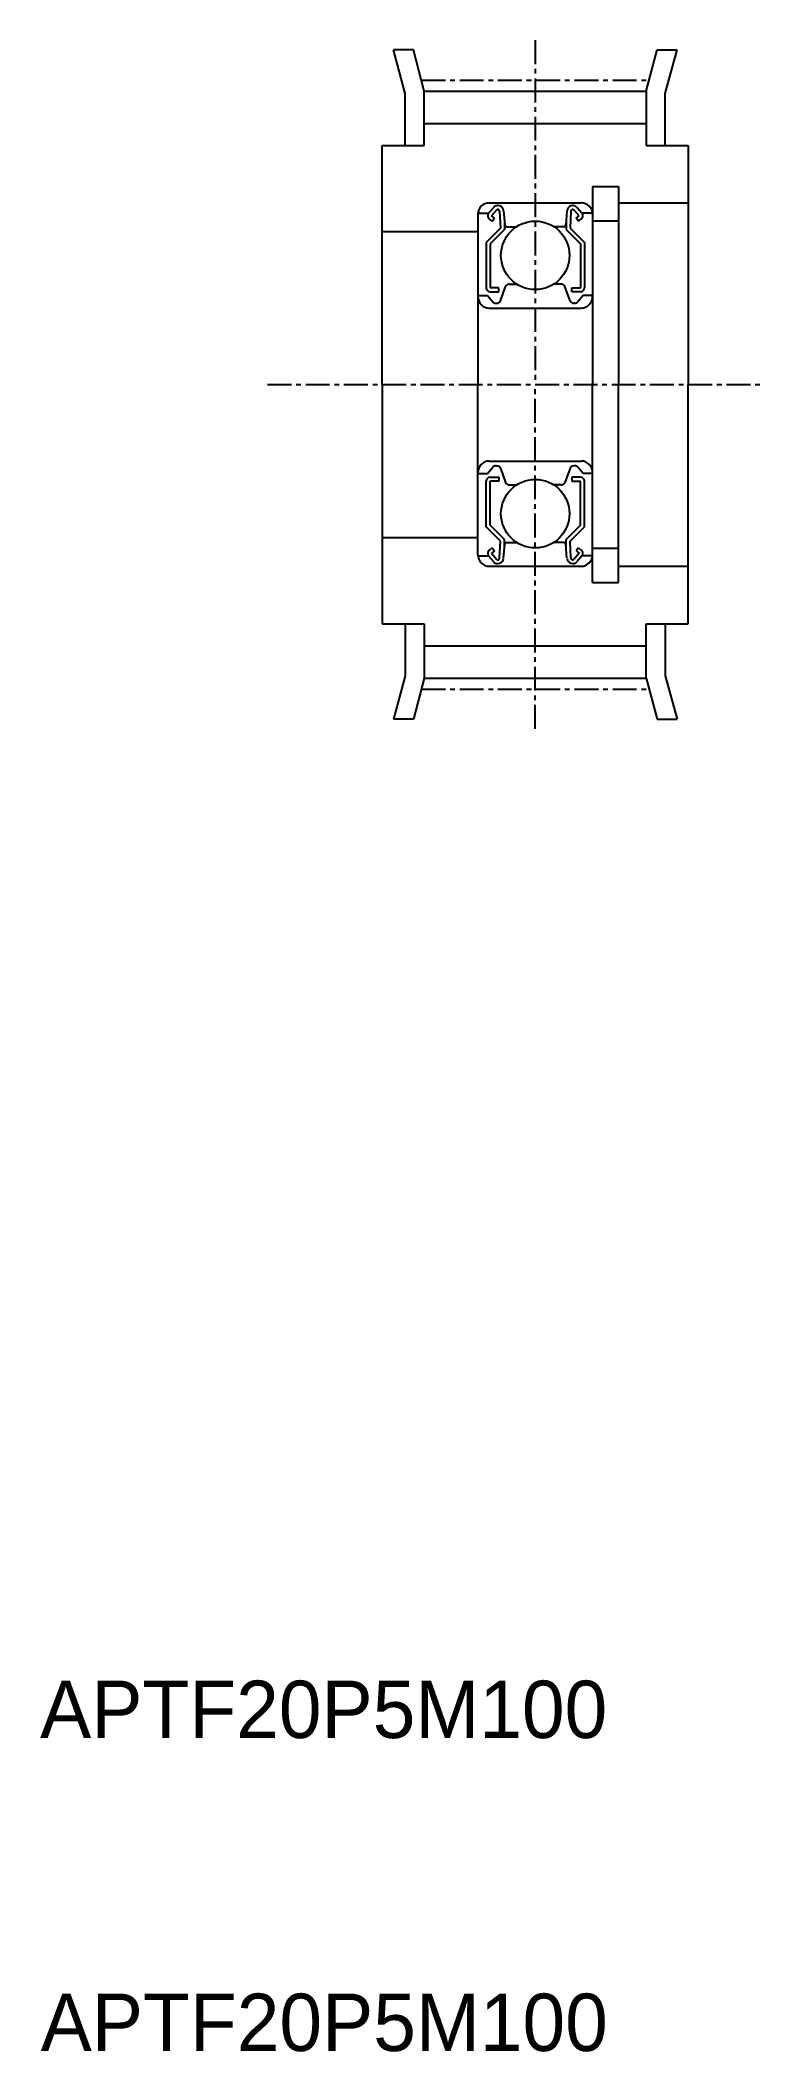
# Model space of a CAD drawing. Extents: x 79 to 117, y 96 to 201.
import ezdxf
from ezdxf.enums import TextEntityAlignment as Align

# ---------------------------------------------------------------- set-up
doc = ezdxf.new("R2010")
doc.units = 0
doc.linetypes.add('CENTER', pattern=[2, 1.25, -0.25, 0.25, -0.25])
doc.layers.get('0').update_dxf_attribs({"linetype": 'CONTINUOUS'})
doc.layers.add('CENTER', color=1, linetype='CENTER')

# ---------------------------------------------------------------- blocks, each defined once
blk = doc.blocks.new('*U2')
at = {"color": 7, "linetype": 'CONTINUOUS'}
blk.add_text('APTF20P5M100', height=3, dxfattribs=at).set_placement((79.22, 96.11))

msp = doc.modelspace()

# ---------------------------------------------------------------- linework, layer by layer
at = {"color": 7, "linetype": 'CONTINUOUS'}
for p, q in [((98.28, 198.43), (97.67, 200.72)), ((98.71, 200.72), (97.67, 200.72)), ((99.28, 198.56), (98.71, 200.72)), ((110.88, 198.56), (111.46, 200.72)), ((111.46, 200.72), (112.5, 200.72)), ((111.88, 198.43), (112.5, 200.72)), ((98.28, 195.72), (98.28, 198.43)), ((99.28, 198.56), (110.88, 198.56)), ((99.28, 195.72), (99.28, 198.56)), ((110.88, 198.56), (110.88, 195.72)), ((111.88, 195.72), (111.88, 198.43)), ((99.28, 196.87), (110.88, 196.87)), ((97.08, 183.22), (97.08, 195.72)), ((97.08, 195.72), (99.28, 195.72)), ((110.88, 195.72), (113.08, 195.72)), ((113.08, 195.72), (113.08, 183.22)), ((108.08, 193.57), (109.43, 193.57)), ((108.08, 193.57), (108.08, 183.22)), ((108.08, 193.57), (108.08, 183.22)), ((109.43, 193.57), (109.43, 183.22)), ((102.64, 192.17), (102.89, 192.46)), ((102.68, 192.72), (107.48, 192.72)), ((107.52, 192.17), (107.27, 192.46)), ((109.43, 192.72), (113.08, 192.72)), ((102.08, 192.17), (102.64, 192.17)), ((102.08, 192.12), (102.08, 183.22)), ((103.27, 191.4), (102.52, 190.65)), ((102.82, 191.76), (102.67, 191.88)), ((102.8, 192.04), (103.05, 192.34)), ((102.95, 191.91), (102.8, 192.04)), ((102.82, 191.76), (102.95, 191.91)), ((103.22, 192.28), (103.27, 191.4)), ((103.42, 192.3), (103.49, 191.56)), ((103.47, 191.79), (103.47, 191.32)), ((103.59, 191.47), (104.11, 191.47)), ((106.58, 191.47), (106.06, 191.47)), ((106.74, 192.3), (106.68, 191.56)), ((106.7, 191.79), (106.7, 191.32)), ((106.94, 192.28), (106.9, 191.4)), ((106.9, 191.4), (107.65, 190.65)), ((107.37, 192.04), (107.12, 192.34)), ((107.22, 191.91), (107.37, 192.04)), ((107.34, 191.76), (107.22, 191.91)), ((107.34, 191.76), (107.5, 191.88)), ((108.08, 192.17), (107.52, 192.17)), ((108.08, 191.77), (109.43, 191.77)), ((97.08, 191.22), (102.08, 191.22)), ((102.52, 190.65), (102.52, 188.27)), ((103.47, 191.32), (102.72, 190.57)), ((102.72, 190.57), (102.72, 188.27)), ((106.7, 191.32), (107.45, 190.57)), ((107.45, 190.57), (107.45, 188.27)), ((107.65, 190.65), (107.65, 188.27)), ((109.43, 191.14), (109.43, 191.14)), ((103.17, 188.27), (102.72, 188.27)), ((103.17, 188.07), (103.17, 188.27)), ((103.26, 187.6), (103.53, 188.34)), ((103.72, 188.47), (104.11, 188.47)), ((106.44, 188.47), (106.06, 188.47)), ((106.9, 187.6), (106.63, 188.34)), ((107, 188.07), (107, 188.27)), ((107, 188.27), (107.45, 188.27)), ((102.08, 187.87), (102.58, 187.87)), ((102.58, 187.87), (102.86, 187.54)), ((102.68, 187.22), (107.48, 187.22)), ((102.72, 188.07), (103.17, 188.07)), ((103.01, 187.47), (103.08, 187.47)), ((107.45, 188.07), (107, 188.07)), ((107.15, 187.47), (107.09, 187.47)), ((107.58, 187.87), (107.31, 187.54)), ((108.08, 187.87), (107.58, 187.87)), ((97.08, 183.22), (97.08, 170.72)), ((102.08, 174.32), (102.08, 183.22)), ((108.08, 172.87), (108.08, 183.22)), ((108.08, 172.87), (108.08, 183.22)), ((109.43, 183.22), (109.43, 183.22)), ((109.43, 172.87), (109.43, 183.22)), ((109.43, 183.22), (109.43, 183.22)), ((113.08, 170.72), (113.08, 183.22)), ((102.58, 178.57), (102.86, 178.9)), ((102.68, 179.22), (107.48, 179.22)), ((103.01, 178.97), (103.08, 178.97)), ((103.26, 178.84), (103.53, 178.1)), ((106.9, 178.84), (106.63, 178.1)), ((107.15, 178.97), (107.09, 178.97)), ((107.58, 178.57), (107.31, 178.9)), ((102.08, 178.57), (102.58, 178.57)), ((102.52, 175.78), (102.52, 178.17)), ((102.72, 178.37), (103.17, 178.37)), ((102.72, 175.87), (102.72, 178.17)), ((103.17, 178.17), (102.72, 178.17)), ((103.17, 178.37), (103.17, 178.17)), ((103.72, 177.97), (104.11, 177.97)), ((106.44, 177.97), (106.06, 177.97)), ((107.45, 178.37), (107, 178.37)), ((107, 178.37), (107, 178.17)), ((107, 178.17), (107.45, 178.17)), ((107.45, 175.87), (107.45, 178.17)), ((108.08, 178.57), (107.58, 178.57)), ((107.65, 175.78), (107.65, 178.17)), ((103.27, 175.03), (102.52, 175.78)), ((103.47, 175.12), (102.72, 175.87)), ((106.7, 175.12), (107.45, 175.87)), ((106.9, 175.03), (107.65, 175.78)), ((97.08, 175.22), (102.08, 175.22)), ((102.82, 174.68), (102.67, 174.55)), ((102.82, 174.68), (102.95, 174.52)), ((103.22, 174.16), (103.27, 175.03)), ((103.42, 174.14), (103.49, 174.88)), ((103.47, 174.65), (103.47, 175.12)), ((103.59, 174.97), (104.11, 174.97)), ((106.58, 174.97), (106.06, 174.97)), ((106.74, 174.14), (106.68, 174.88)), ((106.7, 174.65), (106.7, 175.12)), ((106.94, 174.16), (106.9, 175.03)), ((107.34, 174.68), (107.22, 174.52)), ((107.34, 174.68), (107.5, 174.55)), ((108.08, 174.67), (109.43, 174.67)), ((109.43, 175.29), (109.43, 175.29)), ((102.08, 174.27), (102.64, 174.27)), ((102.64, 174.27), (102.89, 173.97)), ((102.68, 173.72), (107.48, 173.72)), ((102.95, 174.52), (102.8, 174.4)), ((102.8, 174.4), (103.05, 174.1)), ((107.37, 174.4), (107.12, 174.1)), ((107.22, 174.52), (107.37, 174.4)), ((107.52, 174.27), (107.27, 173.97)), ((108.08, 174.27), (107.52, 174.27)), ((109.43, 173.72), (113.08, 173.72)), ((108.08, 172.87), (109.43, 172.87)), ((97.08, 170.72), (99.28, 170.72)), ((98.28, 170.72), (98.28, 168)), ((99.28, 170.72), (99.28, 167.87)), ((110.88, 167.87), (110.88, 170.72)), ((110.88, 170.72), (113.08, 170.72)), ((111.88, 170.72), (111.88, 168)), ((99.28, 169.57), (110.88, 169.57)), ((98.28, 168), (97.67, 165.72)), ((99.28, 167.87), (98.71, 165.72)), ((99.28, 167.87), (110.88, 167.87)), ((110.88, 167.87), (111.46, 165.72)), ((111.88, 168), (112.5, 165.72)), ((98.71, 165.72), (97.67, 165.72)), ((111.46, 165.72), (112.5, 165.72))]:
    msp.add_line(p, q, dxfattribs=at)
for centre in [(105.08, 189.97), (105.08, 176.47)]:
    msp.add_circle(centre, 1.79, dxfattribs=at)
for centre, radius, start, end in [((102.68, 192.12), 0.6, 90, 180), ((103.12, 192.27), 0.3, 4.9968, 140.0029), ((107.04, 192.27), 0.3, 39.9971, 175.0032), ((107.48, 192.12), 0.6, 0, 90), ((102.8, 192.04), 0.2, 140.0029, 230.087), ((103.12, 192.27), 0.1, 2.8198, 140.0022), ((103.59, 191.57), 0.1, 184.9968, 269.9995), ((106.58, 191.57), 0.1, 270.0005, 355.0032), ((107.04, 192.27), 0.1, 39.9978, 177.1802), ((107.37, 192.04), 0.2, 309.913, 39.9971), ((102.72, 188.27), 0.2, 180, 270), ((103.72, 188.27), 0.2, 90, 159.9914), ((106.44, 188.27), 0.2, 20.0086, 90), ((107.45, 188.27), 0.2, 270, 0), ((102.68, 187.82), 0.6, 180, 270), ((103.01, 187.67), 0.2, 219.995, 270), ((103.08, 187.67), 0.2, 270, 339.9914), ((107.09, 187.67), 0.2, 200.0086, 270), ((107.15, 187.67), 0.2, 270, 320.005), ((107.48, 187.82), 0.6, 270, 0), ((102.68, 178.62), 0.6, 90, 180), ((103.01, 178.77), 0.2, 90, 140.005), ((103.08, 178.77), 0.2, 20.0086, 90), ((107.09, 178.77), 0.2, 90, 159.9914), ((107.15, 178.77), 0.2, 39.995, 90), ((107.48, 178.62), 0.6, 0, 90), ((102.72, 178.17), 0.2, 90, 180), ((103.72, 178.17), 0.2, 200.0086, 270), ((106.44, 178.17), 0.2, 270, 339.9914), ((107.45, 178.17), 0.2, 0, 90), ((102.8, 174.4), 0.2, 129.913, 219.9971), ((103.59, 174.87), 0.1, 90.0005, 175.0032), ((106.58, 174.87), 0.1, 4.9968, 89.9995), ((107.37, 174.4), 0.2, 320.0029, 50.087), ((102.68, 174.32), 0.6, 180, 270), ((103.12, 174.16), 0.3, 219.9971, 355.0032), ((103.12, 174.16), 0.1, 219.9978, 357.1802), ((107.04, 174.16), 0.3, 184.9968, 320.0029), ((107.04, 174.16), 0.1, 182.8198, 320.0022), ((107.48, 174.32), 0.6, 270, 0)]:
    msp.add_arc(centre, radius, start, end, dxfattribs=at)
at = {"layer": 'CENTER', "color": 1, "linetype": 'CENTER'}
for p, q in [((105.08, 201.22), (105.08, 183.22)), ((99.13, 199.13), (111.04, 199.13)), ((91.08, 183.22), (117.08, 183.22)), ((105.08, 165.22), (105.08, 183.22)), ((99.13, 167.3), (111.04, 167.3))]:
    msp.add_line(p, q, dxfattribs=at)

# ---------------------------------------------------------------- block references
at = {"color": 7, "linetype": 'CONTINUOUS'}
msp.add_blockref('*U2', (0, 0), dxfattribs=at)

# ---------------------------------------------------------------- texts
msp.add_text('APTF20P5M100', height=3, dxfattribs=at).set_placement((79.19, 111.57), align=Align.BOTTOM_LEFT)

doc.saveas('drawing.dxf')
